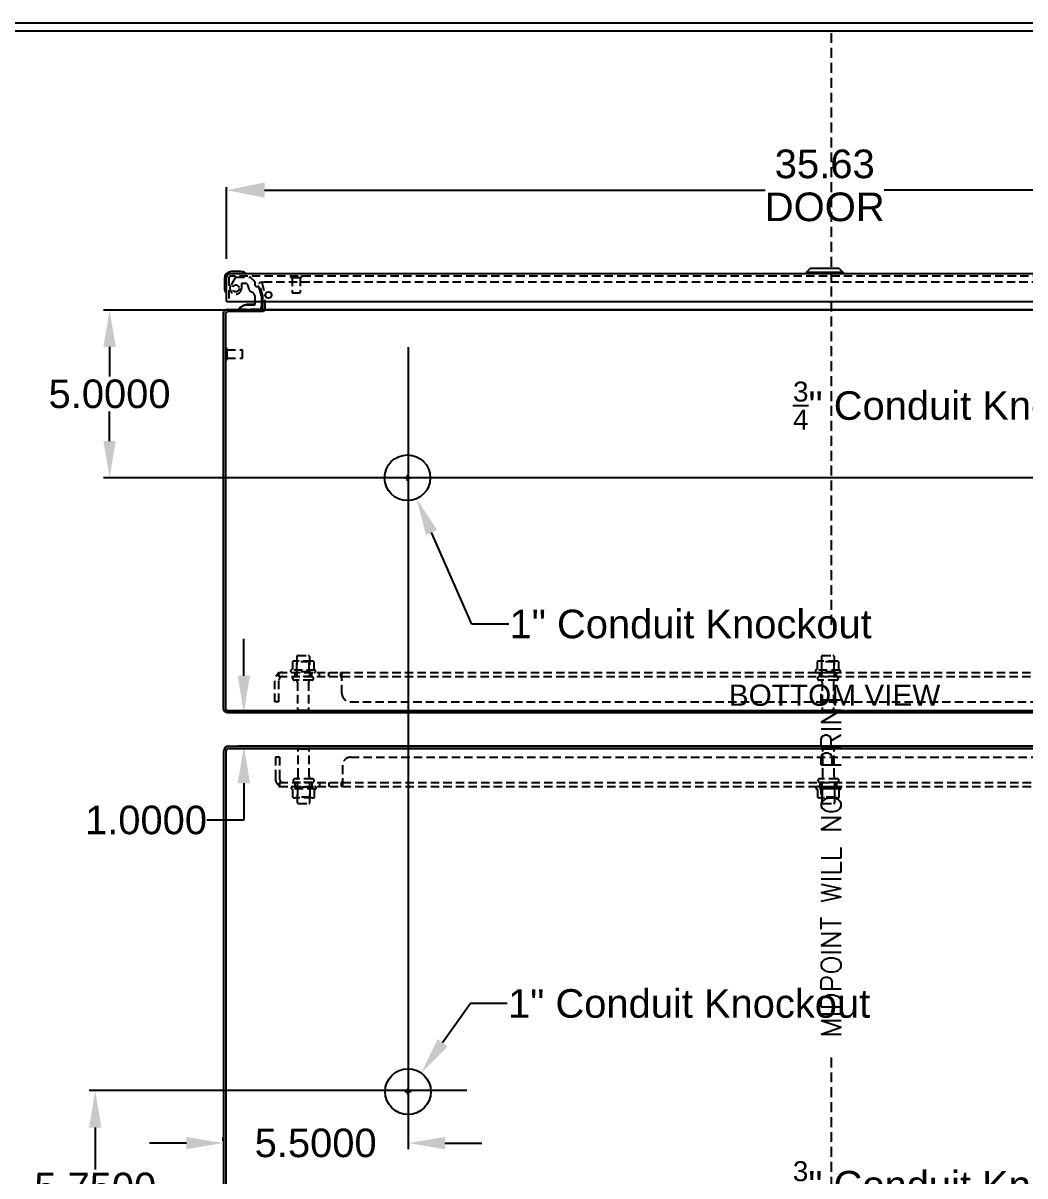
# Model space of a CAD drawing. Header units: inches. Extents: x 0 to 81.1, y 0 to 52.1.
# Drawn here: x 16.54 to 46.37, y 17.77 to 52.09 of the extents above; entities that cross this region are included whole.
import ezdxf
from ezdxf.enums import TextEntityAlignment as Align

# ---------------------------------------------------------------- set-up
doc = ezdxf.new("R2010")
doc.units = ezdxf.units.IN
doc.header["$MEASUREMENT"] = 0
doc.linetypes.add('HIDDEN', pattern=[0.375, 0.25, -0.125])
doc.linetypes.add('HIDDEN2', pattern=[0.1875, 0.125, -0.0625])
for name, color, linetype in [('DEFAULT_2', 8, 'HIDDEN'), ('DIMENSIONS', 7, 'Continuous'), ('DOOR_ASSEMBLY', 7, 'Continuous'), ('SUBPANEL', 7, 'Continuous')]:
    doc.layers.add(name, color=color, linetype=linetype)
doc.layers.add('MidPoint', color=210, linetype='HIDDEN2', plot=False)
doc.styles.add('Fields', font='simplex.shx', dxfattribs={"height": 0.185})
doc.styles.get("Standard").update_dxf_attribs({"font": 'arial.ttf'})
doc.dimstyles.new('DIMSTYLE_1', dxfattribs={"dimtxt": 0.852273, "dimasz": 1.136364, "dimexe": 0.09, "dimexo": 0.07, "dimgap": 0.0375, "dimtad": 0, "dimtih": 1, "dimtoh": 1, "dimzin": 4, "dimdsep": 46, "dimtxsty": 'Standard', "dimblk": '_FILLED', "dimblk1": '_FILLED', "dimblk2": '_FILLED', "dimcen": 0.09, "dimadec": 3, "dimazin": 1, "dimtfac": 1, "dimtdec": 3, "dimtofl": 0, "dimtmove": 0, "dimatfit": 3, "dimldrblk": '_FILLED', "dimfxl": 1, "dimtolj": 1, "dimtzin": 4, "dimarcsym": 0})
doc.dimstyles.get("Standard").update_dxf_attribs({"dimtxt": 0.18, "dimasz": 0.18, "dimexe": 0.18, "dimexo": 0.0625, "dimgap": 0.09, "dimtad": 0, "dimtih": 1, "dimtoh": 1, "dimdec": 4, "dimzin": 0, "dimdsep": 46, "dimtxsty": 'Standard', "dimcen": 0.09, "dimadec": 0, "dimazin": 0, "dimtfac": 1, "dimtdec": 4, "dimtofl": 0, "dimtmove": 0, "dimatfit": 3, "dimfxl": 1, "dimtolj": 1, "dimtzin": 0, "dimarcsym": 0})

# ---------------------------------------------------------------- blocks, each defined once
blk = doc.blocks.new('RG_Master_Ver_4_2_2')
at = {"color": 3}
blk.add_line((34.028, 21.856), (0.25, 21.856), dxfattribs=at)
blk.add_lwpolyline([(0, -0.044), (34.25, -0.044), (34.25, 21.956), (0, 21.956)], close=True, dxfattribs=at)
at = {"layer": 'MidPoint'}
for p, q in [((17.141, 21.831), (17.141, 14.331)), ((17.141, 8.956), (17.141, 1.581))]:
    blk.add_line(p, q, dxfattribs=at)
at = {"style": 'Fields'}
for tag, p in [('DESCRIPTION_3', (13.116, 1.307)), ('DRN_3', (15.472, 1.307)), ('CHK_3', (16.529, 1.307)), ('APP_3', (17.552, 1.307)), ('DATE_3', (18.829, 1.307)), ('CUSTOMER', (28.997, 1.214)), ('DRAWING_DESC', (32.229, 1.246)), ('DESCRIPTION_2', (13.116, 0.951)), ('DRN_2', (15.472, 0.951)), ('CHK_2', (16.529, 0.951)), ('APP_2', (17.552, 0.951)), ('DATE_2', (18.829, 0.951)), ('SIZE', (30.715, 0.894)), ('DRAWING_#', (32.125, 0.894)), ('REV', (33.543, 0.894)), ('PROJECT_#', (28.981, 0.581)), ('DESCRIPTION_1', (13.116, 0.596)), ('DRN_1', (15.472, 0.596)), ('CHK_1', (16.529, 0.596)), ('APP_1', (17.552, 0.596)), ('DATE_1', (18.829, 0.596)), ('DRN_BY', (30.875, 0.524)), ('CHK_BY', (31.762, 0.524)), ('APP_BY', (32.75, 0.524)), ('SCALE', (33.652, 0.524)), ('PROJECT_NAME', (29.021, 0.176)), ('SHEETNUM', (32.753, 0.176)), ('TTL_SHTS', (33.547, 0.176))]:
    blk.add_attdef(tag, text='', height=0.125, dxfattribs=at).set_placement(p, align=Align.CENTER)
at = {"style": 'Fields', "flags": 9}
blk.add_attdef('WD_TB', (9.953, 0.194), '', height=0.0638, dxfattribs=at)
at = {"layer": 'MidPoint', "insert": (17.016, 9.206), "char_height": 0.25, "attachment_point": 1, "rotation": 90, "style": 'Fields'}
blk.add_mtext_dynamic_manual_height_columns('MIDPOINT WILL NOT PRINT', width=5.375, gutter_width=0.575, heights=[0], dxfattribs=at)
blk = doc.blocks.new('_FILLED')
at = {"color": 0, "linetype": 'ByBlock'}
blk.add_solid([(0, 0), (-1, 0.2), (-1, -0.2)], dxfattribs=at)
blk = doc.blocks.new('*D4')
at = {"layer": 'Defpoints', "color": 0, "linetype": 'Continuous', "transparency": 16777216}
for p in [(58.22, 47.118), (22.595, 45.004), (58.22, 45.004)]:
    blk.add_point(p, dxfattribs=at)
at = {"layer": 'DIMENSIONS', "color": 0, "linetype": 'Continuous', "lineweight": -2, "transparency": 16777216}
for p, q in [((22.595, 45.074), (22.595, 47.208)), ((23.731, 47.118), (38.637, 47.118)), ((57.083, 47.118), (42.177, 47.118)), ((58.22, 45.074), (58.22, 47.208))]:
    blk.add_line(p, q, dxfattribs=at)
at = {"layer": 'DIMENSIONS', "color": 0, "linetype": 'Continuous', "lineweight": -2, "transparency": 16777216, "xscale": 1.1363636364, "yscale": 1.1363636364, "zscale": 1.1363636364, "rotation": 180}
blk.add_blockref('_FILLED', (22.595, 47.118), dxfattribs=at)
at = {"layer": 'DIMENSIONS', "color": 0, "linetype": 'Continuous', "lineweight": -2, "transparency": 16777216, "xscale": 1.1363636364, "yscale": 1.1363636364, "zscale": 1.1363636364}
blk.add_blockref('_FILLED', (58.22, 47.118), dxfattribs=at)
at = {"layer": 'DIMENSIONS', "color": 0, "linetype": 'Continuous', "transparency": 16777216, "insert": (40.407, 48.325), "char_height": 0.85227, "width": 4.84015, "attachment_point": 2, "line_spacing_factor": 0.9}
blk.add_mtext('\\A1;35.63 DOOR', dxfattribs=at)
blk = doc.blocks.new('*D6')
at = {"color": 0, "lineweight": -2, "transparency": 16777216}
for p, q in [((23.112, 32.663), (23.112, 33.763)), ((58.5, 31.563), (22.932, 31.563)), ((58.5, 30.563), (22.932, 30.563)), ((23.112, 29.463), (23.112, 28.363)), ((23.112, 28.363), (22.012, 28.363))]:
    blk.add_line(p, q, dxfattribs=at)
at = {"color": 0, "transparency": 16777216}
for points in [[(22.928, 32.663), (23.295, 32.663), (23.112, 31.563)], [(22.928, 29.463), (23.295, 29.463), (23.112, 30.563)]]:
    blk.add_solid(points, dxfattribs=at)
at = {"layer": 'Defpoints', "color": 0, "transparency": 16777216}
for p in [(58.563, 31.563), (23.112, 30.563), (58.563, 30.563)]:
    blk.add_point(p, dxfattribs=at)
at = {"color": 0, "transparency": 16777216, "insert": (20.199, 28.363), "char_height": 0.85, "attachment_point": 5}
blk.add_mtext('\\A1;1.0000', dxfattribs=at)
blk = doc.blocks.new('*D7')
at = {"color": 0, "lineweight": -2, "transparency": 16777216}
for p, q in [((28, 42.438), (28, 18.57)), ((22.5, 18.812), (22.5, 18.93)), ((21.4, 18.75), (20.3, 18.75)), ((29.1, 18.75), (30.2, 18.75))]:
    blk.add_line(p, q, dxfattribs=at)
at = {"color": 0, "transparency": 16777216}
for points in [[(21.4, 18.933), (21.4, 18.567), (22.5, 18.75)], [(29.1, 18.933), (29.1, 18.567), (28, 18.75)]]:
    blk.add_solid(points, dxfattribs=at)
at = {"layer": 'Defpoints', "color": 0, "transparency": 16777216}
for p in [(28, 42.5), (22.5, 18.75), (28, 18.75)]:
    blk.add_point(p, dxfattribs=at)
at = {"color": 0, "transparency": 16777216, "insert": (25.25, 18.75), "char_height": 0.85, "attachment_point": 5}
blk.add_mtext('\\A1;5.5000', dxfattribs=at)
blk = doc.blocks.new('*D25')
at = {"color": 0, "lineweight": -2, "transparency": 16777216}
for p, q in [((57.752, 43.549), (18.933, 43.549)), ((19.113, 42.449), (19.113, 41.573)), ((19.113, 39.649), (19.113, 40.525)), ((57.752, 38.549), (18.933, 38.549))]:
    blk.add_line(p, q, dxfattribs=at)
at = {"color": 0, "transparency": 16777216}
for points in [[(18.93, 42.449), (19.296, 42.449), (19.113, 43.549)], [(18.93, 39.649), (19.296, 39.649), (19.113, 38.549)]]:
    blk.add_solid(points, dxfattribs=at)
at = {"layer": 'Defpoints', "color": 0, "transparency": 16777216}
for p in [(57.815, 43.549), (19.113, 38.549), (57.815, 38.549)]:
    blk.add_point(p, dxfattribs=at)
at = {"color": 0, "transparency": 16777216, "insert": (19.113, 41.049), "char_height": 0.85, "attachment_point": 5}
blk.add_mtext('\\A1;5.0000', dxfattribs=at)
blk = doc.blocks.new('*D26')
at = {"color": 0, "lineweight": -2, "transparency": 16777216}
for p, q in [((50.129, 40.705), (51.229, 40.705)), ((51.229, 40.705), (51.952, 39.821)), ((52.909, 38.542), (53.089, 38.542)), ((52.999, 38.452), (52.999, 38.632))]:
    blk.add_line(p, q, dxfattribs=at)
at = {"color": 0, "transparency": 16777216}
blk.add_solid([(52.094, 39.937), (51.811, 39.705), (52.649, 38.97)], dxfattribs=at)
at = {"layer": 'Defpoints', "color": 0, "transparency": 16777216}
for p in [(52.649, 38.97), (53.35, 38.113)]:
    blk.add_point(p, dxfattribs=at)
at = {"color": 0, "transparency": 16777216, "insert": (44.755, 40.705), "char_height": 0.85, "attachment_point": 5}
blk.add_mtext('\\A1;{\\H0.7x;\\S3/4;}" Conduit Knockout', dxfattribs=at)
blk = doc.blocks.new('*D27')
at = {"color": 0, "lineweight": -2, "transparency": 16777216}
for p, q in [((52.902, 21.518), (53.082, 21.518)), ((52.992, 21.428), (52.992, 21.608)), ((51.223, 17.497), (52.326, 20.004)), ((50.123, 17.497), (51.223, 17.497))]:
    blk.add_line(p, q, dxfattribs=at)
at = {"color": 0, "transparency": 16777216}
blk.add_solid([(52.158, 20.078), (52.494, 19.93), (52.769, 21.011)], dxfattribs=at)
at = {"layer": 'Defpoints', "color": 0, "transparency": 16777216}
for p in [(53.214, 22.024), (52.769, 21.011)]:
    blk.add_point(p, dxfattribs=at)
at = {"color": 0, "transparency": 16777216, "insert": (44.749, 17.497), "char_height": 0.85, "attachment_point": 5}
blk.add_mtext('\\A1;{\\H0.7x;\\S3/4;}" Conduit Knockout', dxfattribs=at)
blk = doc.blocks.new('*D28')
at = {"color": 0, "lineweight": -2, "transparency": 16777216}
for p, q in [((29.856, 22.9), (29.029, 21.735)), ((30.956, 22.9), (29.856, 22.9)), ((27.909, 20.283), (28.089, 20.283)), ((27.999, 20.193), (27.999, 20.373))]:
    blk.add_line(p, q, dxfattribs=at)
at = {"color": 0, "transparency": 16777216}
blk.add_solid([(28.88, 21.842), (29.179, 21.629), (28.393, 20.838)], dxfattribs=at)
at = {"layer": 'Defpoints', "color": 0, "transparency": 16777216}
for p in [(28.393, 20.838), (27.605, 19.727)]:
    blk.add_point(p, dxfattribs=at)
at = {"color": 0, "transparency": 16777216, "insert": (36.369, 22.9), "char_height": 0.85, "attachment_point": 5}
blk.add_mtext('\\A1;1" Conduit Knockout', dxfattribs=at)
blk = doc.blocks.new('*D29')
at = {"color": 0, "lineweight": -2, "transparency": 16777216}
for p, q in [((27.892, 38.555), (28.072, 38.555)), ((27.982, 38.465), (27.982, 38.645)), ((29.902, 34.197), (28.7, 36.925)), ((31.002, 34.197), (29.902, 34.197))]:
    blk.add_line(p, q, dxfattribs=at)
at = {"color": 0, "transparency": 16777216}
blk.add_solid([(28.868, 36.999), (28.532, 36.851), (28.257, 37.931)], dxfattribs=at)
at = {"layer": 'Defpoints', "color": 0, "transparency": 16777216}
for p in [(27.708, 39.179), (28.257, 37.931)]:
    blk.add_point(p, dxfattribs=at)
at = {"color": 0, "transparency": 16777216, "insert": (36.415, 34.197), "char_height": 0.85, "attachment_point": 5}
blk.add_mtext('\\A1;1" Conduit Knockout', dxfattribs=at)
blk = doc.blocks.new('*D31')
at = {"color": 0, "lineweight": -2, "transparency": 16777216}
for p, q in [((29.75, 20.312), (18.508, 20.312)), ((18.688, 19.212), (18.688, 17.961)), ((18.688, 15.662), (18.688, 16.914)), ((22.5, 14.563), (18.508, 14.563))]:
    blk.add_line(p, q, dxfattribs=at)
at = {"color": 0, "transparency": 16777216}
for points in [[(18.504, 19.212), (18.871, 19.212), (18.688, 20.312)], [(18.504, 15.662), (18.871, 15.662), (18.688, 14.563)]]:
    blk.add_solid(points, dxfattribs=at)
at = {"layer": 'Defpoints', "color": 0, "transparency": 16777216}
for p in [(18.688, 20.312), (29.813, 20.312), (22.563, 14.563)]:
    blk.add_point(p, dxfattribs=at)
at = {"color": 0, "transparency": 16777216, "insert": (18.688, 17.438), "char_height": 0.85, "attachment_point": 5}
blk.add_mtext('\\A1;5.7500', dxfattribs=at)

msp = doc.modelspace()

# ---------------------------------------------------------------- linework, layer by layer
at = {"color": 3, "linetype": 'Continuous'}
for p, q in [((23.675, 43.6045), (23.675, 43.8055)), ((22.5, 43.4455), (22.5, 31.6985)), ((22.563, 43.4195), (22.563, 31.7055)), ((22.617, 43.5625), (23.675, 43.5625)), ((23.67688, 43.4995), (22.643, 43.4995)), ((23.702, 43.5625), (57.298, 43.5625)), ((22.643, 31.6255), (58.357, 31.6255)), ((22.636, 31.5625), (58.364, 31.5625)), ((22.65417, 30.56119), (58.38217, 30.56119)), ((22.51817, 14.67819), (22.51817, 30.42519)), ((22.58117, 14.70419), (22.58117, 30.41819)), ((22.66117, 30.49819), (58.37517, 30.49819))]:
    msp.add_line(p, q, dxfattribs=at)
for centre in [(27.98217, 38.55502), (27.99874, 20.28251)]:
    msp.add_circle(centre, 0.68133)
for centre, radius, start, end in [((23.633, 43.6045), 0.042, 270, 0), ((22.617, 43.4455), 0.117, 90, 180), ((22.643, 43.4195), 0.08, 90, 180), ((22.636, 31.6985), 0.136, 180, 270), ((22.643, 31.7055), 0.08, 180, 270), ((22.65417, 30.42519), 0.136, 90, 180), ((22.66117, 30.41819), 0.08, 90, 180)]:
    msp.add_arc(centre, radius, start, end, dxfattribs=at)
at = {"layer": 'DEFAULT_2', "color": 8, "linetype": 'HIDDEN'}
for p, q in [((23.64313, 44.37514), (23.57069, 44.35572)), ((23.67415, 43.96961), (23.57069, 44.35572)), ((23.64313, 44.37514), (23.74659, 43.98902)), ((57.3253, 44.37514), (23.6747, 44.37514)), ((23.675, 43.8055), (23.675, 43.96314)), ((23.75, 43.6045), (23.75, 43.96314)), ((22.575, 42.0955), (22.575, 42.3795)), ((22.618, 42.0955), (22.618, 42.3795)), ((22.618, 42.3615), (23.065, 42.3615)), ((23.075, 42.1235), (23.075, 42.3515)), ((22.618, 42.1135), (23.065, 42.1135)), ((24.55612, 33.0772), (24.55612, 32.85905)), ((25.13062, 33.0985), (24.61938, 33.0985)), ((24.6915, 33.0785), (24.6715, 33.0985)), ((24.6875, 33.2325), (24.6875, 32.6375)), ((24.6915, 32.7825), (24.6915, 33.0785)), ((25.0585, 33.0785), (24.6915, 33.0785)), ((24.7175, 33.2625), (25.0325, 33.2625)), ((25.0585, 33.0785), (25.0785, 33.0985)), ((25.0585, 32.7825), (25.0585, 33.0785)), ((25.0625, 33.2325), (25.0625, 32.6375)), ((25.19388, 33.0772), (25.19388, 32.85905)), ((40.18112, 33.0772), (40.18112, 32.85905)), ((40.75562, 33.0985), (40.24438, 33.0985)), ((40.3165, 33.0785), (40.2965, 33.0985)), ((40.3125, 33.2325), (40.3125, 32.6375)), ((40.6835, 33.0785), (40.3165, 33.0785)), ((40.3165, 32.7825), (40.3165, 33.0785)), ((40.3425, 33.2625), (40.6575, 33.2625)), ((40.6835, 33.0785), (40.7035, 33.0985)), ((40.6835, 32.7825), (40.6835, 33.0785)), ((40.6875, 33.2325), (40.6875, 32.6375)), ((40.81888, 33.0772), (40.81888, 32.85905)), ((25.23084, 32.8325), (24.51916, 32.8325)), ((24.54086, 32.7625), (25.20914, 32.7625)), ((25.1325, 32.6375), (24.6175, 32.6375)), ((24.6915, 32.7825), (24.6715, 32.7625)), ((25.0585, 32.7825), (24.6915, 32.7825)), ((25.0585, 32.7825), (25.0785, 32.7625)), ((40.85584, 32.8325), (40.14416, 32.8325)), ((40.16586, 32.7625), (40.83414, 32.7625)), ((40.7575, 32.6375), (40.2425, 32.6375)), ((40.3165, 32.7825), (40.2965, 32.7625)), ((40.6835, 32.7825), (40.3165, 32.7825)), ((40.6835, 32.7825), (40.7035, 32.7625)), ((25.1325, 32.5275), (24.6175, 32.5275)), ((24.71, 32.465), (24.71, 31.6675)), ((25.04, 32.465), (25.04, 31.6675)), ((40.7575, 32.5275), (40.2425, 32.5275)), ((40.335, 32.465), (40.335, 31.6675)), ((40.665, 32.465), (40.665, 31.6675)), ((24.74, 31.6375), (25.01, 31.6375)), ((40.365, 31.6375), (40.635, 31.6375)), ((24.72817, 29.65869), (24.72817, 30.45619)), ((24.75817, 30.48619), (25.02817, 30.48619)), ((25.05817, 29.65869), (25.05817, 30.45619)), ((40.35317, 29.65869), (40.35317, 30.45619)), ((40.38317, 30.48619), (40.65317, 30.48619)), ((40.68317, 29.65869), (40.68317, 30.45619)), ((25.15067, 29.59619), (24.63567, 29.59619)), ((40.77567, 29.59619), (40.26067, 29.59619)), ((25.249, 29.29119), (24.53733, 29.29119)), ((24.55903, 29.36119), (25.2273, 29.36119)), ((24.57428, 29.04649), (24.57428, 29.26464)), ((25.15067, 29.48619), (24.63567, 29.48619)), ((24.70967, 29.34119), (24.68967, 29.36119)), ((24.70567, 28.89119), (24.70567, 29.48619)), ((24.70967, 29.34119), (24.70967, 29.04519)), ((25.07667, 29.34119), (24.70967, 29.34119)), ((25.07667, 29.34119), (25.09667, 29.36119)), ((25.07667, 29.34119), (25.07667, 29.04519)), ((25.08067, 28.89119), (25.08067, 29.48619)), ((25.21205, 29.04649), (25.21205, 29.26464)), ((40.874, 29.29119), (40.16233, 29.29119)), ((40.18403, 29.36119), (40.8523, 29.36119)), ((40.19928, 29.04649), (40.19928, 29.26464)), ((40.77567, 29.48619), (40.26067, 29.48619)), ((40.33467, 29.34119), (40.31467, 29.36119)), ((40.33067, 28.89119), (40.33067, 29.48619)), ((40.70167, 29.34119), (40.33467, 29.34119)), ((40.33467, 29.34119), (40.33467, 29.04519)), ((40.70167, 29.34119), (40.72167, 29.36119)), ((40.70167, 29.34119), (40.70167, 29.04519)), ((40.70567, 28.89119), (40.70567, 29.48619)), ((40.83705, 29.04649), (40.83705, 29.26464)), ((25.14879, 29.02519), (24.63754, 29.02519)), ((24.70967, 29.04519), (24.68967, 29.02519)), ((25.07667, 29.04519), (24.70967, 29.04519)), ((24.73567, 28.86119), (25.05067, 28.86119)), ((25.07667, 29.04519), (25.09667, 29.02519)), ((40.77379, 29.02519), (40.26254, 29.02519)), ((40.33467, 29.04519), (40.31467, 29.02519)), ((40.70167, 29.04519), (40.33467, 29.04519)), ((40.36067, 28.86119), (40.67567, 28.86119)), ((40.70167, 29.04519), (40.72167, 29.02519))]:
    msp.add_line(p, q, dxfattribs=at)
for points in [[(23.6747, 44.37514), (23.67267, 44.37503), (23.67069, 44.37474), (23.66873, 44.37425), (23.66684, 44.37358), (23.66502, 44.37272), (23.66331, 44.37169), (23.66171, 44.3705), (23.66024, 44.36916), (23.65892, 44.36768), (23.65776, 44.36609), (23.65678, 44.36438), (23.65597, 44.36259), (23.65536, 44.36073), (23.65495, 44.35882), (23.65473, 44.35688), (23.6547, 44.35581)], [(23.6547, 44.35581), (23.65472, 44.35493), (23.65492, 44.353), (23.65531, 44.35108)], [(24.56206, 33.08634), (24.56061, 33.08555), (24.55929, 33.08451), (24.55816, 33.08326), (24.55725, 33.08183), (24.55659, 33.08024), (24.55621, 33.07854), (24.55612, 33.0772)], [(25.18794, 33.08634), (25.18939, 33.08555), (25.19071, 33.08451), (25.19184, 33.08326), (25.19275, 33.08183), (25.19341, 33.08024), (25.19379, 33.07854), (25.19388, 33.0772)], [(40.18706, 33.08634), (40.18561, 33.08555), (40.18429, 33.08451), (40.18316, 33.08326), (40.18225, 33.08183), (40.18159, 33.08024), (40.18121, 33.07854), (40.18112, 33.0772)], [(40.81294, 33.08634), (40.81439, 33.08555), (40.81571, 33.08451), (40.81684, 33.08326), (40.81775, 33.08183), (40.81841, 33.08024), (40.81879, 33.07854), (40.81888, 33.0772)], [(24.55612, 32.859), (24.55605, 32.8578), (24.55581, 32.85656), (24.55551, 32.85557), (24.55518, 32.85477), (24.55483, 32.85409), (24.55447, 32.85351), (24.55412, 32.853), (24.55378, 32.85257), (24.55344, 32.85219), (24.55311, 32.85185), (24.55279, 32.85155), (24.55248, 32.85129), (24.55218, 32.85105), (24.55189, 32.85084), (24.55161, 32.85064), (24.55134, 32.85047), (24.55108, 32.85032), (24.55083, 32.85018)], [(25.19917, 32.85018), (25.19892, 32.85032), (25.19866, 32.85047), (25.19839, 32.85064), (25.19811, 32.85084), (25.19782, 32.85105), (25.19752, 32.85129), (25.19721, 32.85155), (25.19689, 32.85185), (25.19656, 32.85219), (25.19622, 32.85257), (25.19588, 32.853), (25.19553, 32.85351), (25.19517, 32.85409), (25.19482, 32.85477), (25.19449, 32.85557), (25.19419, 32.85656), (25.19395, 32.8578), (25.19388, 32.859)], [(40.18112, 32.859), (40.18105, 32.8578), (40.18081, 32.85656), (40.18051, 32.85557), (40.18018, 32.85477), (40.17983, 32.85409), (40.17947, 32.85351), (40.17912, 32.853), (40.17878, 32.85257), (40.17844, 32.85219), (40.17811, 32.85185), (40.17779, 32.85155), (40.17748, 32.85129), (40.17718, 32.85105), (40.17689, 32.85084), (40.17661, 32.85064), (40.17634, 32.85047), (40.17608, 32.85032), (40.17583, 32.85018)], [(40.82417, 32.85018), (40.82392, 32.85032), (40.82366, 32.85047), (40.82339, 32.85064), (40.82311, 32.85084), (40.82282, 32.85105), (40.82252, 32.85129), (40.82221, 32.85155), (40.82189, 32.85185), (40.82156, 32.85219), (40.82122, 32.85257), (40.82088, 32.853), (40.82053, 32.85351), (40.82017, 32.85409), (40.81982, 32.85477), (40.81949, 32.85557), (40.81919, 32.85656), (40.81895, 32.8578), (40.81888, 32.859)], [(24.57428, 29.26469), (24.57421, 29.26589), (24.57398, 29.26713), (24.57368, 29.26812), (24.57334, 29.26892), (24.57299, 29.26961), (24.57264, 29.27019), (24.57229, 29.27069), (24.57194, 29.27112), (24.5716, 29.27151), (24.57128, 29.27184), (24.57096, 29.27214), (24.57065, 29.27241), (24.57035, 29.27264), (24.57006, 29.27286), (24.56978, 29.27305), (24.56951, 29.27322), (24.56924, 29.27337), (24.569, 29.27351)], [(25.21734, 29.27351), (25.21709, 29.27337), (25.21683, 29.27322), (25.21656, 29.27305), (25.21627, 29.27286), (25.21598, 29.27264), (25.21569, 29.27241), (25.21538, 29.27214), (25.21506, 29.27184), (25.21473, 29.27151), (25.21439, 29.27112), (25.21405, 29.27069), (25.21369, 29.27019), (25.21334, 29.26961), (25.21299, 29.26892), (25.21265, 29.26812), (25.21235, 29.26713), (25.21212, 29.26589), (25.21205, 29.26469)], [(40.19928, 29.26469), (40.19921, 29.26589), (40.19898, 29.26713), (40.19868, 29.26812), (40.19834, 29.26892), (40.19799, 29.26961), (40.19764, 29.27019), (40.19729, 29.27069), (40.19694, 29.27112), (40.1966, 29.27151), (40.19628, 29.27184), (40.19596, 29.27214), (40.19565, 29.27241), (40.19535, 29.27264), (40.19506, 29.27286), (40.19478, 29.27305), (40.19451, 29.27322), (40.19424, 29.27337), (40.194, 29.27351)], [(40.84234, 29.27351), (40.84209, 29.27337), (40.84183, 29.27322), (40.84156, 29.27305), (40.84127, 29.27286), (40.84098, 29.27264), (40.84069, 29.27241), (40.84038, 29.27214), (40.84006, 29.27184), (40.83973, 29.27151), (40.83939, 29.27112), (40.83905, 29.27069), (40.83869, 29.27019), (40.83834, 29.26961), (40.83799, 29.26892), (40.83765, 29.26812), (40.83735, 29.26713), (40.83712, 29.26589), (40.83705, 29.26469)], [(24.58022, 29.03735), (24.57878, 29.03814), (24.57746, 29.03918), (24.57633, 29.04043), (24.57542, 29.04186), (24.57476, 29.04345), (24.57437, 29.04515), (24.57428, 29.04649)], [(25.20611, 29.03735), (25.20756, 29.03814), (25.20887, 29.03918), (25.21, 29.04043), (25.21091, 29.04186), (25.21158, 29.04345), (25.21196, 29.04515), (25.21205, 29.04649)], [(40.20522, 29.03735), (40.20378, 29.03814), (40.20246, 29.03918), (40.20133, 29.04043), (40.20042, 29.04186), (40.19976, 29.04345), (40.19937, 29.04515), (40.19928, 29.04649)], [(40.83111, 29.03735), (40.83256, 29.03814), (40.83387, 29.03918), (40.835, 29.04043), (40.83591, 29.04186), (40.83658, 29.04345), (40.83696, 29.04515), (40.83705, 29.04649)]]:
    msp.add_lwpolyline(points, dxfattribs=at)
for centre, radius, start, end in [((23.65, 43.96314), 0.025, 0, 15), ((23.65, 43.96314), 0.1, 0, 15), ((23.633, 43.6045), 0.117, 303.099825, 0), ((22.5965, 42.3795), 0.0215, 359.999999, 180), ((23.065, 42.3515), 0.01, 359.999997, 90), ((22.5965, 42.0955), 0.0215, 180, 0.000001), ((23.065, 42.1235), 0.01, 270, 0.000003), ((24.61938, 32.9573), 0.1412, 90, 113.950005), ((24.7175, 33.2325), 0.03, 89.999995, 180), ((25.0325, 33.2325), 0.03, 0, 90.000005), ((25.13062, 32.9573), 0.1412, 66.049995, 90), ((40.24438, 32.9573), 0.1412, 90, 113.950005), ((40.3425, 33.2325), 0.03, 89.999995, 180), ((40.6575, 33.2325), 0.03, 0, 90.000005), ((40.75562, 32.9573), 0.1412, 66.049995, 90), ((24.54086, 32.80086), 0.03836, 124.449665, 270), ((24.875, 32.23232), 0.69774, 117.681396, 120.663132), ((24.6175, 32.5825), 0.055, 89.999999, 270), ((25.1325, 32.5825), 0.055, 270, 90.000001), ((24.875, 32.23232), 0.69774, 59.336868, 62.318604), ((25.20914, 32.80086), 0.03836, 270, 55.550335), ((40.16586, 32.80086), 0.03836, 124.449665, 270), ((40.5, 32.23232), 0.69774, 117.681396, 120.663132), ((40.2425, 32.5825), 0.055, 89.999999, 270), ((40.7575, 32.5825), 0.055, 270, 90.000001), ((40.5, 32.23232), 0.69774, 59.336868, 62.318604), ((40.83414, 32.80086), 0.03836, 270, 55.550335), ((24.6475, 32.465), 0.0625, 0, 89.999996), ((25.1025, 32.465), 0.0625, 90.000004, 180), ((40.2725, 32.465), 0.0625, 0, 89.999996), ((40.7275, 32.465), 0.0625, 90.000004, 180), ((24.74, 31.6675), 0.03, 180, 270.000001), ((25.01, 31.6675), 0.03, 269.999999, 0), ((40.365, 31.6675), 0.03, 180, 270.000001), ((40.635, 31.6675), 0.03, 269.999999, 0), ((24.75817, 30.45619), 0.03, 89.999999, 180), ((25.02817, 30.45619), 0.03, 0, 90.000001), ((40.38317, 30.45619), 0.03, 89.999999, 180), ((40.65317, 30.45619), 0.03, 0, 90.000001), ((24.63567, 29.54119), 0.055, 90, 270.000001), ((24.66567, 29.65869), 0.0625, 270.000004, 0), ((25.12067, 29.65869), 0.0625, 180, 269.999996), ((25.15067, 29.54119), 0.055, 269.999999, 90), ((40.26067, 29.54119), 0.055, 90, 270.000001), ((40.29067, 29.65869), 0.0625, 270.000004, 0), ((40.74567, 29.65869), 0.0625, 180, 269.999996), ((40.77567, 29.54119), 0.055, 269.999999, 90), ((24.55903, 29.32283), 0.03836, 90, 235.550335), ((24.89317, 29.89137), 0.69774, 239.336868, 242.318604), ((24.89317, 29.89137), 0.69774, 297.681396, 300.663132), ((25.2273, 29.32283), 0.03836, 304.449665, 90), ((40.18403, 29.32283), 0.03836, 90, 235.550335), ((40.51817, 29.89137), 0.69774, 239.336868, 242.318604), ((40.51817, 29.89137), 0.69774, 297.681396, 300.663132), ((40.8523, 29.32283), 0.03836, 304.449665, 90), ((24.63754, 29.16639), 0.1412, 246.049995, 270), ((24.73567, 28.89119), 0.03, 180, 270.000005), ((25.05067, 28.89119), 0.03, 269.999995, 0), ((25.14879, 29.16639), 0.1412, 270, 293.950005), ((40.26254, 29.16639), 0.1412, 246.049995, 270), ((40.36067, 28.89119), 0.03, 180, 270.000005), ((40.67567, 28.89119), 0.03, 269.999995, 0), ((40.77379, 29.16639), 0.1412, 270, 293.950005)]:
    msp.add_arc(centre, radius, start, end, dxfattribs=at)
at = {"layer": 'DOOR_ASSEMBLY', "color": 3, "linetype": 'Continuous'}
for p, q in [((58.1025, 44.6305), (22.7115, 44.6305)), ((22.5945, 43.8055), (22.5945, 44.5135)), ((22.6095, 43.8055), (58.2045, 43.8055))]:
    msp.add_line(p, q, dxfattribs=at)
at = {"layer": 'DOOR_ASSEMBLY', "color": 7, "linetype": 'Continuous'}
for p, q in [((23.02385, 44.6905), (22.7345, 44.6905)), ((23.06178, 44.68761), (23.02385, 44.6905)), ((39.97393, 44.78798), (39.85582, 44.66987)), ((39.85582, 44.66987), (39.85582, 44.6305)), ((40.95818, 44.66987), (39.85582, 44.66987)), ((40.84007, 44.78798), (39.97393, 44.78798)), ((40.84007, 44.78798), (40.95818, 44.66987)), ((40.95818, 44.66987), (40.95818, 44.6305)), ((22.5345, 44.4905), (22.5345, 44.20115)), ((22.5345, 44.20115), (22.53739, 44.16322)), ((22.6095, 43.8055), (22.5945, 43.8055)), ((23.1445, 43.7005), (22.9685, 43.6015)), ((22.9685, 43.5625), (22.9685, 43.6015)), ((23.1445, 43.7005), (23.4215, 43.7005)), ((23.303, 43.71699), (23.233, 43.717)), ((23.373, 43.717), (23.303, 43.71699)), ((23.4525, 43.7315), (23.4525, 43.8055)), ((23.6375, 43.8055), (23.6375, 43.6415))]:
    msp.add_line(p, q, dxfattribs=at)
at = {"layer": 'DOOR_ASSEMBLY', "color": 8, "linetype": 'HIDDEN'}
for p, q in [((22.6695, 44.5135), (22.6695, 43.8055)), ((58.1025, 44.5555), (22.7115, 44.5555)), ((22.85507, 44.5115), (22.72054, 44.2785)), ((22.88105, 44.5265), (23.29336, 44.5265)), ((23.0415, 44.3255), (23.0415, 44.1925)), ((23.1515, 44.3415), (23.0575, 44.3415)), ((23.42964, 44.40264), (23.31457, 44.51771)), ((23.4355, 44.3885), (23.4355, 44.3105)), ((24.5275, 44.5125), (24.8115, 44.5125)), ((24.5455, 44.5125), (24.5455, 44.0655)), ((24.7935, 44.5125), (24.7935, 44.0655)), ((23.4945, 44.2515), (23.53896, 44.2515)), ((23.6375, 43.9725), (23.5689, 44.22852)), ((23.6375, 43.9725), (23.6375, 43.8055)), ((24.5555, 44.0555), (24.7835, 44.0555)), ((23.4525, 43.8055), (23.4525, 43.91552)), ((23.5585, 43.5625), (22.9685, 43.5625))]:
    msp.add_line(p, q, dxfattribs=at)
msp.add_circle((22.8695, 44.1925), 0.103, dxfattribs=at)
at = {"layer": 'DOOR_ASSEMBLY', "color": 3, "linetype": 'Continuous'}
msp.add_circle((23.8445, 43.9935), 0.094, dxfattribs=at)
at = {"layer": 'DOOR_ASSEMBLY', "color": 7, "linetype": 'Continuous'}
for centre, radius, start, end in [((22.7345, 44.4905), 0.2, 90, 180), ((23.02385, 44.4405), 0.25, 59.110113, 90), ((23.1445, 44.6455), 0.015, 270, 353.620408), ((23.1445, 44.64217), 0.015, 6.379592, 59.110113), ((22.7845, 44.20115), 0.25, 180, 210.889887), ((22.58283, 44.0805), 0.015, 210.889887, 263.620408), ((22.5795, 44.0805), 0.015, 276.379592, 0), ((23.233, 43.627), 0.09, 90, 125.187748), ((23.373, 43.627), 0.09, 55.07677, 90), ((23.4215, 43.7315), 0.031, 270, 0), ((23.5585, 43.6415), 0.079, 270, 0)]:
    msp.add_arc(centre, radius, start, end, dxfattribs=at)
at = {"layer": 'DOOR_ASSEMBLY', "color": 3, "linetype": 'Continuous'}
msp.add_arc((22.7115, 44.5135), 0.117, 90, 180, dxfattribs=at)
at = {"layer": 'DOOR_ASSEMBLY', "color": 8, "linetype": 'HIDDEN'}
for centre, radius, start, end in [((22.7115, 44.5135), 0.042, 90, 180), ((22.8695, 44.1925), 0.172, 150, 0), ((22.88105, 44.4965), 0.03, 90, 150), ((23.0575, 44.3255), 0.016, 90, 180), ((23.1515, 44.2515), 0.09, 0, 90), ((23.29336, 44.4965), 0.03, 45, 90), ((23.4155, 44.3885), 0.02, 0, 45), ((23.4945, 44.3105), 0.059, 180, 270), ((24.5275, 44.534), 0.0215, 90, 270.000001), ((24.8115, 44.534), 0.0215, 269.999999, 90), ((23.4265, 44.2515), 0.185, 180, 244.2582), ((23.2645, 43.91552), 0.188, 0, 64.2582), ((23.53896, 44.2205), 0.031, 15, 90), ((24.5555, 44.0655), 0.01, 180, 270.000003), ((24.7835, 44.0655), 0.01, 269.999997, 0)]:
    msp.add_arc(centre, radius, start, end, dxfattribs=at)
at = {"layer": 'SUBPANEL', "color": 8, "linetype": 'HIDDEN'}
for p, q in [((24.11771, 32.70855), (24.19711, 32.612)), ((24.15625, 32.6375), (24.15625, 32.7625)), ((24.15625, 32.7625), (56.84375, 32.7625)), ((24.15625, 32.6375), (56.84375, 32.6375)), ((24.16807, 32.65563), (24.1674, 32.65726)), ((24.16875, 32.65403), (24.16807, 32.65563)), ((24.16941, 32.65248), (24.16875, 32.65403)), ((24.17007, 32.65099), (24.16941, 32.65248)), ((24.17073, 32.64954), (24.17007, 32.65099)), ((24.17137, 32.64813), (24.17073, 32.64954)), ((24.17202, 32.64677), (24.17137, 32.64813)), ((24.17266, 32.64544), (24.17202, 32.64677)), ((24.17329, 32.64415), (24.17266, 32.64544)), ((24.625, 32.7625), (24.625, 32.6375)), ((25.125, 32.7625), (25.125, 32.6375)), ((25.35322, 32.7625), (25.35322, 32.6375)), ((25.63422, 32.7625), (25.63422, 32.6375)), ((25.9959, 32.6375), (25.9959, 32.7625)), ((25.99714, 32.63741), (25.9959, 32.6375)), ((25.99977, 32.63655), (25.99844, 32.6371)), ((26.01986, 32.73018), (26.01706, 32.73687)), ((26.02984, 32.71031), (26.02843, 32.71239)), ((26.03125, 32.70855), (26.02984, 32.71031)), ((26.03125, 32.1375), (26.03125, 32.70855)), ((40.25, 32.7625), (40.25, 32.6375)), ((40.75, 32.7625), (40.75, 32.6375)), ((24.03125, 31.8875), (24.03125, 32.5255)), ((24.15625, 31.8875), (24.15625, 32.5255)), ((24.15625, 31.8875), (24.03125, 31.8875)), ((26.28125, 31.8875), (54.71875, 31.8875)), ((24.04942, 30.23619), (24.04942, 29.59819)), ((24.17442, 30.23619), (24.04942, 30.23619)), ((24.17442, 30.23619), (24.17442, 29.59819)), ((26.29942, 30.23619), (54.73692, 30.23619)), ((26.04942, 29.98619), (26.04942, 29.41514)), ((24.13588, 29.41514), (24.21527, 29.51169)), ((24.17442, 29.48619), (24.17442, 29.36119)), ((24.17442, 29.48619), (56.86192, 29.48619)), ((24.17442, 29.36119), (56.86192, 29.36119)), ((24.18624, 29.46806), (24.18557, 29.46643)), ((24.18691, 29.46966), (24.18624, 29.46806)), ((24.18758, 29.47121), (24.18691, 29.46966)), ((24.18824, 29.4727), (24.18758, 29.47121)), ((24.18889, 29.47415), (24.18824, 29.4727)), ((24.18954, 29.47556), (24.18889, 29.47415)), ((24.19018, 29.47692), (24.18954, 29.47556)), ((24.19082, 29.47825), (24.19018, 29.47692)), ((24.19146, 29.47955), (24.19082, 29.47825)), ((24.64317, 29.36119), (24.64317, 29.48619)), ((25.14317, 29.36119), (25.14317, 29.48619)), ((25.37138, 29.36119), (25.37138, 29.48619)), ((25.65238, 29.36119), (25.65238, 29.48619)), ((26.01531, 29.48629), (26.01407, 29.48619)), ((26.01407, 29.48619), (26.01407, 29.36119)), ((26.01794, 29.48714), (26.0166, 29.48659)), ((26.02855, 29.49905), (26.02729, 29.49721)), ((26.03945, 29.39689), (26.03523, 29.38683)), ((26.04942, 29.41514), (26.04801, 29.41338)), ((40.26817, 29.36119), (40.26817, 29.48619)), ((40.76817, 29.36119), (40.76817, 29.48619))]:
    msp.add_line(p, q, dxfattribs=at)
for points in [[(24.11771, 32.70855), (24.11965, 32.71031), (24.12155, 32.71239), (24.12341, 32.71477), (24.12521, 32.71745), (24.12695, 32.72038), (24.12862, 32.72351), (24.13023, 32.72681), (24.13179, 32.73018), (24.13327, 32.73354)], [(24.13327, 32.73354), (24.13614, 32.74014), (24.13756, 32.74329), (24.13895, 32.74624), (24.14038, 32.74905), (24.1419, 32.75175), (24.1435, 32.75425), (24.14521, 32.7565), (24.14696, 32.7584), (24.14869, 32.75988), (24.15038, 32.76098), (24.15202, 32.76174), (24.15357, 32.7622), (24.15499, 32.76244), (24.15625, 32.7625)], [(24.15618, 32.69694), (24.15617, 32.69708), (24.15616, 32.69722), (24.15615, 32.69727), (24.15616, 32.69721), (24.15617, 32.69705), (24.15618, 32.69678), (24.1562, 32.69644), (24.15621, 32.69604), (24.15623, 32.69559), (24.15624, 32.69511), (24.15624, 32.6946), (24.15625, 32.69406)], [(24.1674, 32.65726), (24.16674, 32.65893), (24.16641, 32.65977), (24.16608, 32.66062), (24.16575, 32.66147), (24.16543, 32.66233), (24.16511, 32.66319), (24.16479, 32.66405), (24.16448, 32.66491), (24.16417, 32.66577), (24.16387, 32.66663), (24.16357, 32.66749), (24.16327, 32.66836), (24.16298, 32.66922), (24.16269, 32.67008), (24.16241, 32.67093), (24.16214, 32.67179), (24.16186, 32.67264), (24.1616, 32.67349), (24.16134, 32.67433), (24.16108, 32.67517), (24.16083, 32.67601), (24.16059, 32.67684), (24.16035, 32.67767), (24.16012, 32.67848), (24.15989, 32.67929), (24.15967, 32.68009), (24.15946, 32.68089), (24.15925, 32.68167), (24.15905, 32.68244), (24.15886, 32.68321), (24.15867, 32.68397), (24.15849, 32.68472), (24.15831, 32.68547), (24.15814, 32.68621), (24.15797, 32.68694), (24.15781, 32.68767), (24.15765, 32.6884), (24.1575, 32.68911), (24.15735, 32.68983), (24.15721, 32.69053), (24.15708, 32.69123), (24.15695, 32.69192), (24.15683, 32.69261), (24.15671, 32.69327), (24.1566, 32.69392), (24.1565, 32.69455), (24.15642, 32.69513), (24.15634, 32.69567), (24.15628, 32.69615), (24.15623, 32.69654), (24.15619, 32.69685), (24.15618, 32.69694)], [(24.18372, 32.61944), (24.18006, 32.62283), (24.17809, 32.62464), (24.17605, 32.62648), (24.17397, 32.62828), (24.17184, 32.63004), (24.16959, 32.63176), (24.16735, 32.63333), (24.16519, 32.63466), (24.16313, 32.63573), (24.16118, 32.63655), (24.15937, 32.6371), (24.15773, 32.63741), (24.15625, 32.6375)], [(24.17918, 32.63358), (24.17925, 32.63348), (24.17927, 32.63346), (24.17923, 32.63351), (24.17915, 32.63364), (24.17902, 32.63384), (24.17884, 32.63411), (24.17863, 32.63445), (24.17839, 32.63483), (24.17813, 32.63526), (24.17786, 32.63571), (24.17757, 32.63618), (24.17729, 32.63668), (24.17699, 32.63719), (24.17669, 32.63771), (24.17639, 32.63825), (24.17609, 32.63879), (24.17579, 32.63934), (24.17548, 32.63991), (24.17517, 32.64048), (24.17487, 32.64107), (24.17455, 32.64167), (24.17424, 32.64227), (24.17393, 32.64289), (24.17361, 32.64351), (24.17329, 32.64415)], [(24.17651, 32.63705), (24.17687, 32.63661), (24.17721, 32.63618), (24.17754, 32.63576), (24.17785, 32.63536), (24.17815, 32.63497), (24.17842, 32.63461), (24.17867, 32.63428), (24.17889, 32.63399), (24.17906, 32.63375), (24.17918, 32.63358)], [(24.19711, 32.612), (24.19651, 32.61164), (24.19584, 32.61146), (24.19509, 32.61146), (24.19426, 32.61164), (24.19334, 32.61198), (24.19232, 32.6125), (24.19117, 32.61322), (24.18989, 32.61414), (24.18843, 32.61529), (24.18687, 32.61661), (24.18533, 32.61797), (24.18372, 32.61944)], [(26.00981, 32.75175), (26.00819, 32.75425), (26.00648, 32.7565), (26.00474, 32.7584), (26.00304, 32.75988), (26.0014, 32.76098), (25.99984, 32.76174), (25.99838, 32.7622), (25.99706, 32.76244), (25.9959, 32.7625)], [(25.99838, 32.7622), (25.99707, 32.76244), (25.9959, 32.7625)], [(26.0066, 32.63004), (26.00525, 32.63176), (26.00387, 32.63333), (26.0025, 32.63466), (26.00113, 32.63573), (25.99977, 32.63655), (25.99844, 32.6371), (25.99714, 32.63741), (25.9959, 32.6375)], [(26.01537, 32.61797), (26.01415, 32.61944), (26.01289, 32.62108), (26.01164, 32.62283), (26.01038, 32.62464), (26.00912, 32.62648), (26.00787, 32.62828), (26.0066, 32.63004), (26.00525, 32.63176), (26.00387, 32.63333), (26.0025, 32.63466)], [(26.01706, 32.73687), (26.01565, 32.74014), (26.01423, 32.74329), (26.01282, 32.74624), (26.01136, 32.74905), (26.00981, 32.75175), (26.00819, 32.75425), (26.00648, 32.7565), (26.00474, 32.7584)], [(26.03125, 32.612), (26.02963, 32.61164), (26.02806, 32.61146), (26.02656, 32.61146), (26.02511, 32.61164), (26.02369, 32.61198), (26.02228, 32.6125), (26.02087, 32.61322), (26.01946, 32.61414), (26.01802, 32.61529), (26.01663, 32.6166), (26.01538, 32.61797), (26.01415, 32.61944), (26.01289, 32.62108)], [(26.02557, 32.71745), (26.02414, 32.72038), (26.02271, 32.72351), (26.02128, 32.72681), (26.01986, 32.73018)], [(26.02511, 32.61164), (26.02369, 32.61198), (26.02228, 32.6125)], [(26.02843, 32.71239), (26.027, 32.71477), (26.02557, 32.71745)], [(26.03125, 32.612), (26.02963, 32.61164), (26.02806, 32.61146), (26.02656, 32.61146)], [(24.13588, 29.41514), (24.13782, 29.41338), (24.13971, 29.41131), (24.14157, 29.40892), (24.14337, 29.40624), (24.14511, 29.40331), (24.14679, 29.40018), (24.1484, 29.39689), (24.14995, 29.39351), (24.15143, 29.39015)], [(24.15143, 29.39015), (24.15431, 29.38355), (24.15572, 29.3804), (24.15712, 29.37745), (24.15855, 29.37464), (24.16007, 29.37194), (24.16167, 29.36945), (24.16337, 29.36719), (24.16513, 29.36529), (24.16685, 29.36381), (24.16855, 29.36271), (24.17019, 29.36195), (24.17174, 29.36149), (24.17315, 29.36126), (24.17442, 29.36119)], [(24.17435, 29.42675), (24.17434, 29.42661), (24.17432, 29.42647), (24.17432, 29.42642), (24.17432, 29.42648), (24.17433, 29.42665), (24.17435, 29.42691), (24.17436, 29.42725), (24.17438, 29.42765), (24.17439, 29.4281), (24.1744, 29.42858), (24.17441, 29.4291), (24.17442, 29.42963)], [(24.18557, 29.46643), (24.1849, 29.46476), (24.18457, 29.46392), (24.18424, 29.46307), (24.18392, 29.46222), (24.18359, 29.46136), (24.18327, 29.46051), (24.18296, 29.45965), (24.18264, 29.45878), (24.18234, 29.45792), (24.18203, 29.45706), (24.18173, 29.4562), (24.18144, 29.45534), (24.18115, 29.45448), (24.18086, 29.45362), (24.18058, 29.45276), (24.1803, 29.4519), (24.18003, 29.45105), (24.17976, 29.4502), (24.1795, 29.44936), (24.17925, 29.44852), (24.179, 29.44768), (24.17876, 29.44685), (24.17852, 29.44603), (24.17829, 29.44521), (24.17806, 29.4444), (24.17784, 29.4436), (24.17763, 29.44281), (24.17742, 29.44202), (24.17722, 29.44125), (24.17703, 29.44048), (24.17684, 29.43972), (24.17665, 29.43897), (24.17648, 29.43822), (24.1763, 29.43748), (24.17614, 29.43675), (24.17597, 29.43602), (24.17582, 29.4353), (24.17566, 29.43458), (24.17552, 29.43387), (24.17538, 29.43316), (24.17524, 29.43246), (24.17511, 29.43177), (24.17499, 29.43109), (24.17488, 29.43042), (24.17477, 29.42977), (24.17467, 29.42915), (24.17458, 29.42856), (24.17451, 29.42802), (24.17444, 29.42755), (24.1744, 29.42715), (24.17436, 29.42684), (24.17435, 29.42675)], [(24.20188, 29.50425), (24.19823, 29.50086), (24.19626, 29.49905), (24.19422, 29.49721), (24.19214, 29.49541), (24.19, 29.49365), (24.18776, 29.49193), (24.18552, 29.49036), (24.18336, 29.48904), (24.18129, 29.48796), (24.17935, 29.48714), (24.17754, 29.48659), (24.1759, 29.48629), (24.17442, 29.48619)], [(24.19735, 29.49011), (24.19742, 29.49021), (24.19743, 29.49024), (24.1974, 29.49018), (24.19731, 29.49006), (24.19718, 29.48986), (24.197, 29.48958), (24.19679, 29.48924), (24.19655, 29.48886), (24.1963, 29.48844), (24.19602, 29.48798), (24.19574, 29.48751), (24.19545, 29.48701), (24.19516, 29.4865), (24.19486, 29.48598), (24.19456, 29.48545), (24.19426, 29.4849), (24.19395, 29.48435), (24.19365, 29.48378), (24.19334, 29.48321), (24.19303, 29.48262), (24.19272, 29.48203), (24.19241, 29.48142), (24.19209, 29.48081), (24.19178, 29.48018), (24.19146, 29.47955)], [(24.19468, 29.48665), (24.19503, 29.48709), (24.19537, 29.48752), (24.1957, 29.48793), (24.19602, 29.48833), (24.19631, 29.48872), (24.19659, 29.48908), (24.19684, 29.48941), (24.19705, 29.4897), (24.19722, 29.48994), (24.19735, 29.49011)], [(24.21527, 29.51169), (24.21468, 29.51205), (24.21401, 29.51223), (24.21326, 29.51223), (24.21243, 29.51206), (24.21151, 29.51171), (24.21049, 29.51119), (24.20934, 29.51047), (24.20805, 29.50956), (24.20659, 29.5084), (24.20504, 29.50709), (24.2035, 29.50572), (24.20188, 29.50425)], [(26.02342, 29.49193), (26.02204, 29.49036), (26.02067, 29.48903), (26.0193, 29.48796), (26.01794, 29.48714), (26.0166, 29.48659), (26.01531, 29.48629), (26.01407, 29.48619)], [(26.02636, 29.36945), (26.02464, 29.36719), (26.0229, 29.36529), (26.02121, 29.36381), (26.01957, 29.36271), (26.01801, 29.36195), (26.01655, 29.36149), (26.01523, 29.36126), (26.01407, 29.36119)], [(26.01655, 29.36149), (26.01523, 29.36126), (26.01407, 29.36119)], [(26.02729, 29.49721), (26.02604, 29.49541), (26.02476, 29.49365), (26.02342, 29.49193), (26.02204, 29.49036), (26.02067, 29.48904)], [(26.02798, 29.37194), (26.02636, 29.36945), (26.02465, 29.36719), (26.0229, 29.36529)], [(26.0324, 29.3804), (26.03098, 29.37745), (26.02953, 29.37464), (26.02798, 29.37194)], [(26.03354, 29.50572), (26.03232, 29.50425), (26.03106, 29.50261), (26.0298, 29.50086), (26.02855, 29.49905)], [(26.04942, 29.51169), (26.04779, 29.51205), (26.04623, 29.51223), (26.04473, 29.51223), (26.04327, 29.51206), (26.04185, 29.51171), (26.04045, 29.51119), (26.03904, 29.51047), (26.03763, 29.50956), (26.03619, 29.50841), (26.0348, 29.50709), (26.03354, 29.50572), (26.03232, 29.50425)], [(26.03523, 29.38683), (26.03382, 29.38355), (26.0324, 29.3804)], [(26.04801, 29.41338), (26.0466, 29.41131), (26.04517, 29.40892), (26.04374, 29.40625), (26.0423, 29.40332), (26.04087, 29.40018), (26.03945, 29.39689)], [(26.04327, 29.51206), (26.04185, 29.51171), (26.04045, 29.51119)], [(26.04942, 29.51169), (26.04779, 29.51205), (26.04623, 29.51223), (26.04473, 29.51223)]]:
    msp.add_lwpolyline(points, dxfattribs=at)
for centre, radius, start, end in [((24.26825, 32.5255), 0.237, 90, 180), ((24.26825, 32.5255), 0.112, 90, 180), ((26.28125, 32.1375), 0.25, 180, 270), ((26.29942, 29.98619), 0.25, 90, 180), ((24.28642, 29.59819), 0.237, 180, 270), ((24.28642, 29.59819), 0.112, 180, 270)]:
    msp.add_arc(centre, radius, start, end, dxfattribs=at)

# ---------------------------------------------------------------- block references
at = {"xscale": 2.368613138686131, "yscale": 2.368613138686131, "zscale": 2.368613138686131}
msp.add_blockref('RG_Master_Ver_4_2_2', (0, 0.08554), dxfattribs=at)

# ---------------------------------------------------------------- texts
at = {"layer": 'DIMENSIONS', "color": 2, "linetype": 'Continuous', "insert": (40.70012, 31.75726), "char_height": 0.6343284, "width": 6.2866892, "attachment_point": 8, "line_spacing_factor": 0.9}
msp.add_mtext('BOTTOM VIEW', dxfattribs=at)

# ---------------------------------------------------------------- dimensions: what is measured, and where the dimension line sits
at = {"color": 2}
for base, p1, p2, picture, middle in [((19.1131, 38.54938), (57.81485, 43.54938), (57.81485, 38.54938), '*D25', (19.1131, 41.04938)), ((23.11155, 30.5625), (58.5625, 31.5625), (58.5625, 30.5625), '*D6', (20.19865, 28.3625))]:
    dim = msp.add_linear_dim(base=base, p1=p1, p2=p2, angle=90, dimstyle='Standard', override={"dimtxt": 0.85, "dimasz": 1.1}, dxfattribs=at)
    dim.commit()
    dim.dimension.update_dxf_attribs({"geometry": picture, "text_midpoint": middle, "dimtype": 160})
for p1, p2, text, picture, middle in [((53.34976, 38.11334), (52.64901, 38.96983), '{\\H0.7x;\\S3/4;}" Conduit Knockout', '*D26', (44.75527, 40.7052)), ((27.70754, 39.17856), (28.2568, 37.93149), '1" Conduit Knockout', '*D29', (36.41542, 34.19706)), ((27.60454, 19.72679), (28.39293, 20.83823), '1" Conduit Knockout', '*D28', (36.36937, 22.90023)), ((53.21445, 22.02402), (52.76892, 21.01105), '{\\H0.7x;\\S3/4;}" Conduit Knockout', '*D27', (44.74947, 17.49707))]:
    dim = msp.add_diameter_dim_2p(p1=p1, p2=p2, text=text, dimstyle='Standard', override={"dimtxt": 0.85, "dimasz": 1.1})
    dim.commit()
    dim.dimension.update_dxf_attribs({"geometry": picture, "text_midpoint": middle, "dimtype": 163})
dim = msp.add_linear_dim(base=(28, 18.75), p1=(22.5, 18.75), p2=(28, 42.5), dimstyle='Standard', override={"dimtxt": 0.85, "dimasz": 1.1}, dxfattribs=at)
dim.commit()
dim.dimension.update_dxf_attribs({"geometry": '*D7', "text_midpoint": (25.25, 18.75)})
dim = msp.add_linear_dim(base=(18.6875, 20.3125), p1=(22.5625, 14.5625), p2=(29.8125, 20.3125), angle=90, dimstyle='Standard', override={"dimtxt": 0.85, "dimasz": 1.1}, dxfattribs=at)
dim.commit()
dim.dimension.update_dxf_attribs({"geometry": '*D31', "text_midpoint": (18.6875, 17.4375)})
at = {"layer": 'DIMENSIONS', "color": 2, "linetype": 'Continuous'}
dim = msp.add_linear_dim(base=(58.2195, 47.1175600433), p1=(22.5945, 45.0035), p2=(58.2195, 45.0035), text='<> DOOR', dimstyle='DIMSTYLE_1', dxfattribs=at)
dim.commit()
dim.dimension.update_dxf_attribs({"geometry": '*D4', "text_midpoint": (40.407, 47.1175600433), "dimtype": 160})

doc.saveas('drawing.dxf')
